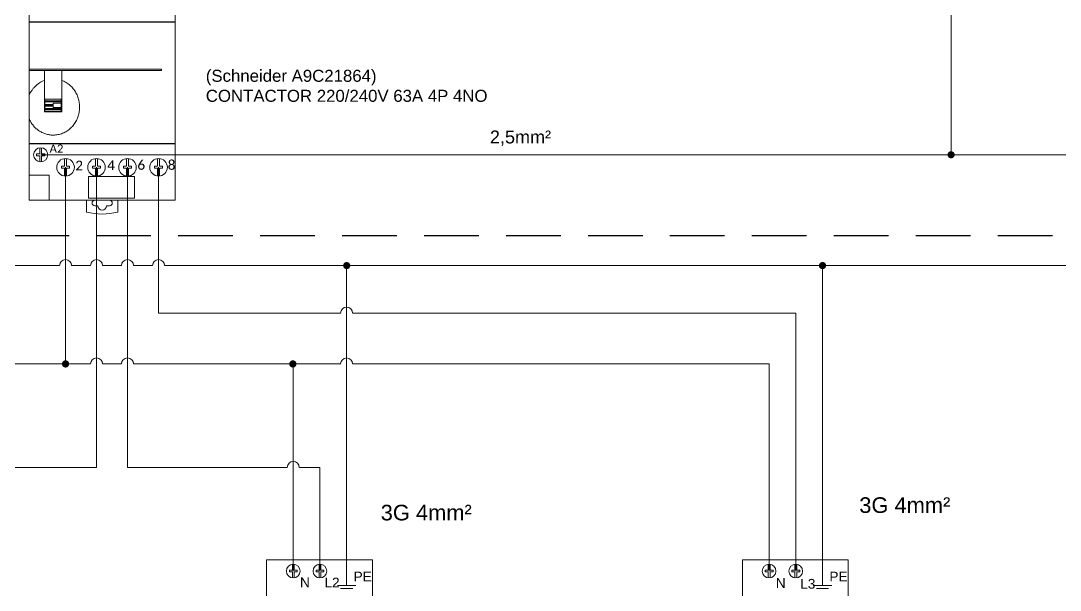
# Model space of a CAD drawing. Header units: millimetres. Extents: x 2593 to 3010, y 1326 to 1702.
# Drawn here: x 2680.8 to 2801.6, y 1518.4 to 1584.6 of the extents above; entities that cross this region are included whole.
import ezdxf

# ---------------------------------------------------------------- set-up
doc = ezdxf.new("R2010")
doc.units = ezdxf.units.MM
doc.linetypes.add('HIDDEN', pattern=[9.525, 6.35, -3.175])
for name, color, linetype, lineweight in [('01_Puissance', 250, 'Continuous', 20), ('02_Commande', 250, 'Continuous', 18), ('03_Symbole', 250, 'Continuous', 15), ('trait fin', 253, 'HIDDEN', 18)]:
    doc.layers.add(name, color=color, linetype=linetype, lineweight=lineweight)
doc.layers.add('04_Texte', color=7, linetype='Continuous')
doc.styles.get("Standard").update_dxf_attribs({"font": 'arial.ttf'})
doc.styles.add('WMF-Calibri1', font='calibri.ttf')

msp = doc.modelspace()

# ---------------------------------------------------------------- linework, layer by layer
at = {"layer": '01_Puissance'}
for p, q in [((2686.04, 1567.61), (2686.04, 1544.75)), ((2689.64, 1567.61), (2689.64, 1532.72)), ((2693.24, 1567.61), (2693.24, 1532.72)), ((2696.85, 1550.67), (2696.85, 1567.61)), ((2663.51, 1556.18), (2685.34, 1556.18)), ((2686.74, 1556.18), (2688.94, 1556.18)), ((2690.34, 1556.18), (2692.55, 1556.18)), ((2693.94, 1556.18), (2696.15, 1556.18)), ((2697.54, 1556.18), (2711.76, 1556.18)), ((2711.76, 1556.18), (2744.35, 1556.18)), ((2718.71, 1520.69), (2718.71, 1556.18)), ((2744.35, 1556.18), (2829.11, 1556.18)), ((2774.02, 1520.69), (2774.02, 1556.18)), ((2712.46, 1550.67), (2696.85, 1550.67)), ((2718.02, 1550.67), (2712.46, 1550.67)), ((2770.91, 1550.67), (2719.41, 1550.67)), ((2770.91, 1520.68), (2770.91, 1550.67)), ((2664.21, 1544.75), (2686.04, 1544.75)), ((2688.94, 1544.75), (2686.04, 1544.75)), ((2692.55, 1544.75), (2690.34, 1544.75)), ((2712.46, 1544.75), (2693.94, 1544.75)), ((2718.02, 1544.75), (2712.46, 1544.75)), ((2712.51, 1520.68), (2712.51, 1544.75)), ((2767.81, 1544.75), (2719.41, 1544.75)), ((2767.81, 1520.68), (2767.81, 1544.75)), ((2689.64, 1532.72), (2679.87, 1532.72)), ((2693.24, 1532.72), (2711.81, 1532.71)), ((2715.61, 1532.72), (2713.21, 1532.71)), ((2715.61, 1532.72), (2715.61, 1520.68)), ((2721.7, 1521.99), (2721.7, 1521.88)), ((2777.01, 1521.99), (2777.01, 1521.88)), ((2718.71, 1520.69), (2718.71, 1519)), ((2774.02, 1520.69), (2774.02, 1519)), ((2718.71, 1519), (2717.65, 1519)), ((2717.65, 1519), (2719.78, 1519)), ((2718.71, 1518.64), (2718, 1518.64)), ((2718, 1518.64), (2719.43, 1518.64)), ((2774.02, 1519), (2772.95, 1519)), ((2772.95, 1519), (2775.09, 1519)), ((2774.02, 1518.64), (2773.31, 1518.64)), ((2773.31, 1518.64), (2774.73, 1518.64))]:
    msp.add_line(p, q, dxfattribs=at)
at = {"layer": '01_Puissance', "const_width": 0.419}
for points in [[(2718.51, 1556.18, 1), (2718.92, 1556.18, 1)], [(2773.81, 1556.18, 1), (2774.23, 1556.18, 1)], [(2685.83, 1544.75, 1), (2686.25, 1544.75, 1)], [(2712.25, 1544.75, 1), (2712.67, 1544.75, 1)]]:
    msp.add_lwpolyline(points, format="xyb", close=True, dxfattribs=at)
at = {"layer": '01_Puissance'}
for centre, start in [((2686.04, 1556.18), 0), ((2689.64, 1556.18), 0), ((2693.24, 1556.18), 0), ((2696.85, 1556.18), 0), ((2718.71, 1550.67), 0), ((2689.64, 1544.75), 0), ((2693.24, 1544.75), 0), ((2718.71, 1544.75), 360), ((2712.51, 1532.71), 0)]:
    msp.add_arc(centre, 0.698, start, 180, dxfattribs=at)
at = {"layer": '02_Commande'}
for p, q in [((2788.97, 1569.06), (2788.97, 1625.38)), ((2683.15, 1569.06), (2788.97, 1569.06)), ((2788.97, 1569.06), (2848.75, 1569.06))]:
    msp.add_line(p, q, dxfattribs=at)
at = {"layer": '02_Commande', "const_width": 0.419}
msp.add_lwpolyline([(2788.76, 1569.06, 1), (2789.17, 1569.06, 1)], format="xyb", close=True, dxfattribs=at)
at = {"layer": '03_Symbole', "color": 7, "linetype": 'Continuous'}
for p, q in [((2681.8, 1563.77), (2681.8, 1590.45)), ((2698.79, 1563.77), (2698.79, 1590.45)), ((2698.79, 1584.51), (2681.8, 1584.51)), ((2681.8, 1584.46), (2698.79, 1584.46)), ((2681.8, 1579), (2697.18, 1579)), ((2697.18, 1578.87), (2697.18, 1579)), ((2697.18, 1578.87), (2681.8, 1578.87)), ((2683.58, 1574.05), (2683.58, 1578.84)), ((2685.59, 1578.84), (2683.58, 1578.84)), ((2685.59, 1574.05), (2685.59, 1578.84)), ((2683.64, 1575.52), (2683.64, 1574.11)), ((2683.64, 1575.52), (2685.53, 1575.52)), ((2683.64, 1575.35), (2685.53, 1575.35)), ((2683.64, 1575.35), (2685.53, 1575.35)), ((2685.53, 1574.11), (2685.53, 1575.52)), ((2683.64, 1575.31), (2685.53, 1575.31)), ((2685.53, 1575.2), (2683.64, 1575.2)), ((2683.64, 1574.91), (2684.58, 1574.91)), ((2683.64, 1574.82), (2684.58, 1574.82)), ((2684.58, 1574.73), (2683.64, 1574.73)), ((2683.64, 1574.43), (2685.53, 1574.43)), ((2683.64, 1574.32), (2685.53, 1574.32)), ((2685.53, 1574.28), (2683.64, 1574.28)), ((2683.64, 1574.28), (2685.53, 1574.28)), ((2684.58, 1574.56), (2684.58, 1575.07)), ((2684.58, 1575.07), (2685.53, 1575.07)), ((2685.53, 1574.56), (2684.58, 1574.56)), ((2683.58, 1574.05), (2685.59, 1574.05)), ((2683.64, 1574.11), (2685.53, 1574.11)), ((2698.79, 1570.39), (2681.8, 1570.39)), ((2698.79, 1570.35), (2681.8, 1570.35)), ((2683.04, 1569.17), (2683.04, 1569.86)), ((2683.26, 1569.17), (2683.26, 1569.86)), ((2682.68, 1568.95), (2682.68, 1569.17)), ((2682.68, 1569.17), (2683.04, 1569.17)), ((2683.04, 1568.95), (2682.68, 1568.95)), ((2683.04, 1568.95), (2683.04, 1568.25)), ((2683.26, 1569.17), (2683.62, 1569.17)), ((2683.26, 1568.95), (2683.26, 1568.25)), ((2683.62, 1568.95), (2683.26, 1568.95)), ((2683.62, 1569.17), (2683.62, 1568.95)), ((2685.93, 1567.72), (2685.93, 1568.63)), ((2686.15, 1567.72), (2686.15, 1568.63)), ((2689.53, 1567.72), (2689.53, 1568.63)), ((2689.75, 1567.72), (2689.75, 1568.63)), ((2693.13, 1567.72), (2693.13, 1568.63)), ((2693.35, 1567.72), (2693.35, 1568.63)), ((2696.74, 1567.72), (2696.74, 1568.63)), ((2696.96, 1567.72), (2696.96, 1568.63)), ((2685.57, 1567.72), (2685.93, 1567.72)), ((2685.57, 1567.5), (2685.57, 1567.72)), ((2685.93, 1567.5), (2685.57, 1567.5)), ((2685.93, 1567.5), (2685.93, 1566.59)), ((2686.15, 1567.72), (2686.51, 1567.72)), ((2686.51, 1567.5), (2686.15, 1567.5)), ((2686.15, 1567.5), (2686.15, 1566.59)), ((2686.51, 1567.72), (2686.51, 1567.5)), ((2689.17, 1567.72), (2689.53, 1567.72)), ((2689.17, 1567.5), (2689.17, 1567.72)), ((2689.53, 1567.5), (2689.17, 1567.5)), ((2689.53, 1567.5), (2689.53, 1566.59)), ((2689.75, 1567.72), (2690.11, 1567.72)), ((2690.11, 1567.5), (2689.75, 1567.5)), ((2689.75, 1567.5), (2689.75, 1566.59)), ((2690.11, 1567.72), (2690.11, 1567.5)), ((2692.77, 1567.72), (2693.13, 1567.72)), ((2692.77, 1567.5), (2692.77, 1567.72)), ((2693.13, 1567.5), (2692.77, 1567.5)), ((2693.13, 1567.5), (2693.13, 1566.59)), ((2693.35, 1567.72), (2693.72, 1567.72)), ((2693.72, 1567.5), (2693.35, 1567.5)), ((2693.35, 1567.5), (2693.35, 1566.59)), ((2693.72, 1567.72), (2693.72, 1567.5)), ((2696.37, 1567.72), (2696.74, 1567.72)), ((2696.37, 1567.5), (2696.37, 1567.72)), ((2696.74, 1567.5), (2696.37, 1567.5)), ((2696.74, 1567.5), (2696.74, 1566.59)), ((2696.96, 1567.72), (2697.32, 1567.72)), ((2697.32, 1567.5), (2696.96, 1567.5)), ((2696.96, 1567.5), (2696.96, 1566.59)), ((2697.32, 1567.72), (2697.32, 1567.5)), ((2684.15, 1566.7), (2681.8, 1566.7)), ((2684.15, 1566.7), (2684.15, 1563.77)), ((2688.72, 1566.53), (2694.07, 1566.53)), ((2688.72, 1566.53), (2688.72, 1564.01)), ((2694.07, 1564.01), (2694.07, 1566.53)), ((2698.79, 1563.77), (2681.8, 1563.77)), ((2688.48, 1563.77), (2688.48, 1562.41)), ((2694.07, 1564.01), (2688.72, 1564.01)), ((2692.1, 1562.41), (2692.1, 1563.77)), ((2689.79, 1563.14), (2689.43, 1563.14)), ((2691.16, 1563.14), (2690.8, 1563.14)), ((2712.4, 1520.79), (2712.4, 1521.47)), ((2712.62, 1520.79), (2712.62, 1521.47)), ((2715.5, 1520.79), (2715.5, 1521.48)), ((2715.71, 1520.79), (2715.71, 1521.48)), ((2767.71, 1520.79), (2767.71, 1521.47)), ((2767.92, 1520.79), (2767.92, 1521.47)), ((2770.8, 1520.79), (2770.8, 1521.48)), ((2771.02, 1520.79), (2771.02, 1521.48)), ((2712.05, 1520.79), (2712.05, 1520.57)), ((2712.4, 1520.79), (2712.05, 1520.79)), ((2712.05, 1520.57), (2712.4, 1520.57)), ((2712.4, 1520.57), (2712.4, 1519.89)), ((2712.97, 1520.79), (2712.62, 1520.79)), ((2712.62, 1520.57), (2712.62, 1519.89)), ((2712.62, 1520.57), (2712.97, 1520.57)), ((2712.97, 1520.57), (2712.97, 1520.79)), ((2715.15, 1520.58), (2715.15, 1520.79)), ((2715.15, 1520.79), (2715.5, 1520.79)), ((2715.5, 1520.58), (2715.15, 1520.58)), ((2715.5, 1520.58), (2715.5, 1519.89)), ((2715.71, 1520.79), (2716.07, 1520.79)), ((2715.71, 1520.58), (2715.71, 1519.89)), ((2716.07, 1520.58), (2715.71, 1520.58)), ((2716.07, 1520.79), (2716.07, 1520.58)), ((2767.35, 1520.79), (2767.35, 1520.57)), ((2767.71, 1520.79), (2767.35, 1520.79)), ((2767.35, 1520.57), (2767.71, 1520.57)), ((2767.71, 1520.57), (2767.71, 1519.89)), ((2768.27, 1520.79), (2767.92, 1520.79)), ((2767.92, 1520.57), (2767.92, 1519.89)), ((2767.92, 1520.57), (2768.27, 1520.57)), ((2768.27, 1520.57), (2768.27, 1520.79)), ((2770.45, 1520.58), (2770.45, 1520.79)), ((2770.45, 1520.79), (2770.8, 1520.79)), ((2770.8, 1520.58), (2770.45, 1520.58)), ((2770.8, 1520.58), (2770.8, 1519.89)), ((2771.02, 1520.79), (2771.37, 1520.79)), ((2771.02, 1520.58), (2771.02, 1519.89)), ((2771.37, 1520.58), (2771.02, 1520.58)), ((2771.37, 1520.79), (2771.37, 1520.58))]:
    msp.add_line(p, q, dxfattribs=at)
at = {"layer": '03_Symbole'}
for points in [[(2709.41, 1521.99), (2721.7, 1521.99), (2721.7, 1501.68), (2709.41, 1501.68)], [(2764.72, 1521.99), (2777.01, 1521.99), (2777.01, 1501.68), (2764.72, 1501.68)]]:
    msp.add_lwpolyline(points, close=True, dxfattribs=at)
at = {"layer": '03_Symbole', "color": 7, "linetype": 'Continuous'}
for centre, radius in [((2683.15, 1569.06), 0.818), ((2686.04, 1567.61), 1.02), ((2689.64, 1567.61), 1.02), ((2693.24, 1567.61), 1.02), ((2696.85, 1567.61), 1.02), ((2712.51, 1520.68), 0.798), ((2715.61, 1520.68), 0.798), ((2767.81, 1520.68), 0.798), ((2770.91, 1520.68), 0.798)]:
    msp.add_circle(centre, radius, dxfattribs=at)
for centre, radius, start, end in [((2689.43, 1563.46), 0.315, 90, 270), ((2691.16, 1563.46), 0.315, 270, 90), ((2690.29, 1569.09), 6.92, 254.849, 285.151), ((2690.29, 1563.14), 0.503, 180, 0)]:
    msp.add_arc(centre, radius, start, end, dxfattribs=at)
for points, knots in [([(2681.8, 1575.96), (2681.88, 1576.15), (2682.03, 1576.44), (2682.29, 1576.78), (2682.58, 1577.09), (2682.99, 1577.43), (2683.38, 1577.63), (2683.58, 1577.7)], [0, 0, 0, 0, 0.249856, 0.374939, 0.500037, 0.749987, 1, 1, 1, 1]), ([(2684.6, 1571.35), (2684.78, 1571.35), (2685.07, 1571.38), (2685.43, 1571.47), (2685.78, 1571.59), (2686.2, 1571.8), (2686.57, 1572.09), (2686.83, 1572.36), (2687.06, 1572.65), (2687.31, 1573.04), (2687.52, 1573.56), (2687.65, 1574.11), (2687.68, 1574.67), (2687.63, 1575.22), (2687.49, 1575.77), (2687.26, 1576.28), (2686.95, 1576.75), (2686.56, 1577.16), (2686.1, 1577.49), (2685.76, 1577.65), (2685.59, 1577.71)], [0, 0, 0, 0, 0.062604, 0.093929, 0.125233, 0.187723, 0.25013, 0.281341, 0.312538, 0.374866, 0.4372, 0.499561, 0.561978, 0.624454, 0.686979, 0.749547, 0.812143, 0.874765, 0.937387, 1, 1, 1, 1]), ([(2681.8, 1573.27), (2681.86, 1573.13), (2681.99, 1572.86), (2682.25, 1572.49), (2682.55, 1572.16), (2682.9, 1571.88), (2683.29, 1571.65), (2683.71, 1571.48), (2684.15, 1571.37), (2684.45, 1571.35), (2684.6, 1571.35)], [0, 0, 0, 0, 0.12473, 0.249512, 0.374309, 0.499226, 0.624251, 0.749398, 0.8747, 1, 1, 1, 1])]:
    msp.add_open_spline(points, degree=3, knots=knots, dxfattribs=at)
at = {"layer": 'trait fin', "lineweight": -3}
msp.add_lwpolyline([(2607.3, 1673.44), (2953.14, 1673.44), (2953.14, 1559.66), (2607.3, 1559.66)], close=True, dxfattribs=at)

# ---------------------------------------------------------------- texts
at = {"layer": '04_Texte', "color": 139, "lineweight": 0, "style": 'WMF-Calibri1'}
for s, height, p in [('A2', 0.947, (2684.18, 1569.31)), ('2', 1.13, (2687.17, 1567.25)), ('4', 1.13, (2690.88, 1567.28)), ('6', 1.13, (2694.39, 1567.32)), ('8', 1.13, (2697.92, 1567.32))]:
    msp.add_text(s, height=height, dxfattribs=at).set_placement(p)
at = {"layer": '04_Texte', "attachment_point": 1}
for s, width, gutter_width, insert, char_height in [('\\pxql;\\P(Schneider A9C21864)\\PCONTACTOR 220/240V 63A 4P 4NO', 44.3388, 6.98, (2702.34, 1581.27), 1.3965), ('N', 1.1335, 5.67, (2713.29, 1519.93), 1.13), ('L2', 1.1335, 5.67, (2716.13, 1519.91), 1.133), ('PE', 1.1335, 5.67, (2719.52, 1520.6), 1.133), ('N', 1.1335, 5.67, (2768.59, 1519.85), 1.13), ('L3', 1.1335, 5.67, (2771.43, 1519.76), 1.133), ('PE', 1.1335, 5.67, (2774.82, 1520.6), 1.133)]:
    msp.add_mtext_dynamic_manual_height_columns(s, width=width, gutter_width=gutter_width, heights=[0], dxfattribs=dict(at, insert=insert, char_height=char_height))
at = {"layer": '04_Texte', "lineweight": -3, "attachment_point": 1}
for s, width, gutter_width, insert, char_height in [('2,5mm²', 2.9092, 7.5, (2735.36, 1571.88), 1.501), ('3G 4mm²', 14.5847, 9.09, (2722.67, 1528.38), 1.818), ('3G 4mm²', 14.5847, 9.09, (2778.29, 1529.25), 1.818)]:
    msp.add_mtext_dynamic_manual_height_columns(s, width=width, gutter_width=gutter_width, heights=[0], dxfattribs=dict(at, insert=insert, char_height=char_height))

doc.saveas('drawing.dxf')
